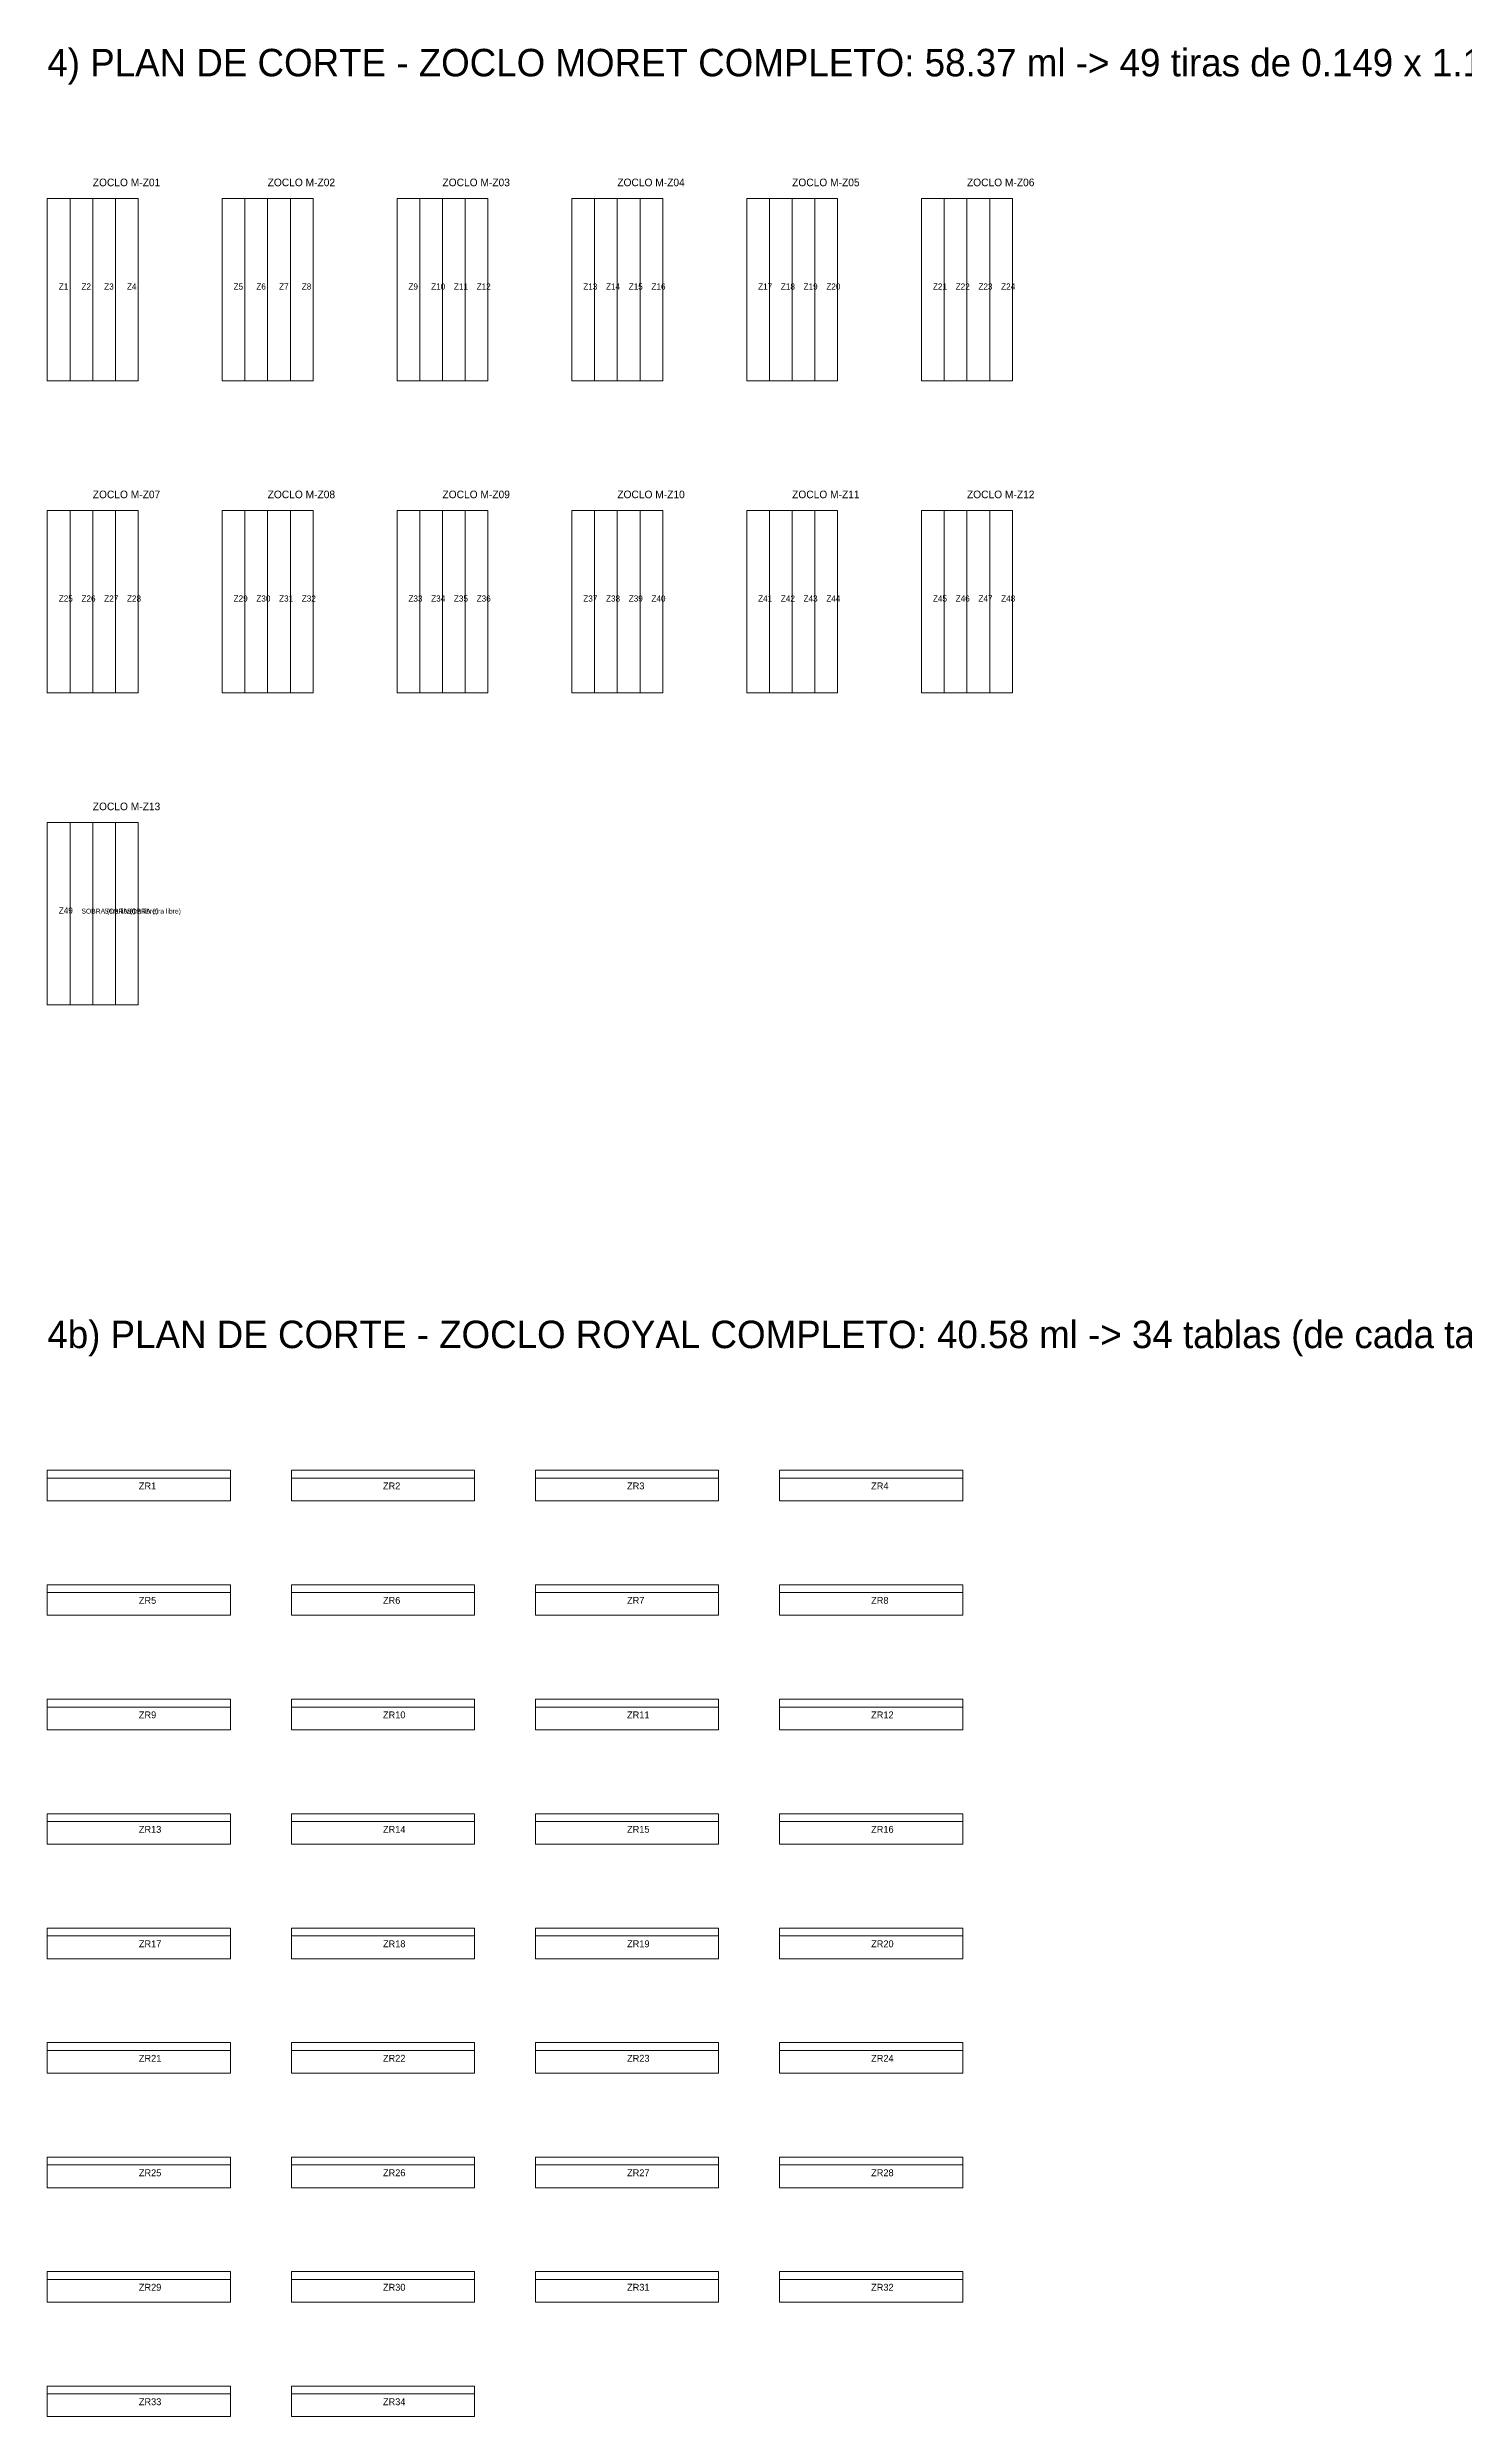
# Model space of a CAD drawing. Header units: metres. Extents: x 316.3 to 398.7, y -184.6 to -119.2.
# Drawn here: x 380.1 to 389.39, y -184.57 to -169.05 of the extents above; entities that cross this region are included whole.
import ezdxf

# ---------------------------------------------------------------- set-up
doc = ezdxf.new("R2010")
doc.units = ezdxf.units.M
for name, color, linetype, lineweight, plot in [('ESCALERA-REGADERA-ZOCLO', 6, 'Continuous', 0, False), ('ESCALERA-REGADERA-ZOCLO-TEXTO', 7, 'Continuous', 0, False), ('PLAN-CORTE-DESPERDICIO', 1, 'Continuous', 0, False), ('PLAN-CORTE-SOBRANTES', 2, 'Continuous', 0, False)]:
    doc.layers.add(name, color=color, linetype=linetype, lineweight=lineweight, plot=plot)

msp = doc.modelspace()

# ---------------------------------------------------------------- linework, layer by layer
at = {"layer": 'ESCALERA-REGADERA-ZOCLO'}
for points in [[(380.096, -171.237), (380.692, -171.237), (380.692, -170.043), (380.096, -170.043)], [(380.096, -171.237), (380.245, -171.237), (380.245, -170.043), (380.096, -170.043)], [(380.245, -171.237), (380.394, -171.237), (380.394, -170.043), (380.245, -170.043)], [(380.394, -171.237), (380.543, -171.237), (380.543, -170.043), (380.394, -170.043)], [(380.543, -171.237), (380.692, -171.237), (380.692, -170.043), (380.543, -170.043)], [(381.242, -171.237), (381.838, -171.237), (381.838, -170.043), (381.242, -170.043)], [(381.242, -171.237), (381.391, -171.237), (381.391, -170.043), (381.242, -170.043)], [(381.391, -171.237), (381.54, -171.237), (381.54, -170.043), (381.391, -170.043)], [(381.54, -171.237), (381.689, -171.237), (381.689, -170.043), (381.54, -170.043)], [(381.689, -171.237), (381.838, -171.237), (381.838, -170.043), (381.689, -170.043)], [(382.388, -171.237), (382.984, -171.237), (382.984, -170.043), (382.388, -170.043)], [(382.388, -171.237), (382.537, -171.237), (382.537, -170.043), (382.388, -170.043)], [(382.537, -171.237), (382.686, -171.237), (382.686, -170.043), (382.537, -170.043)], [(382.686, -171.237), (382.835, -171.237), (382.835, -170.043), (382.686, -170.043)], [(382.835, -171.237), (382.984, -171.237), (382.984, -170.043), (382.835, -170.043)], [(383.534, -171.237), (384.13, -171.237), (384.13, -170.043), (383.534, -170.043)], [(383.534, -171.237), (383.683, -171.237), (383.683, -170.043), (383.534, -170.043)], [(383.683, -171.237), (383.832, -171.237), (383.832, -170.043), (383.683, -170.043)], [(383.832, -171.237), (383.981, -171.237), (383.981, -170.043), (383.832, -170.043)], [(383.981, -171.237), (384.13, -171.237), (384.13, -170.043), (383.981, -170.043)], [(384.68, -171.237), (385.276, -171.237), (385.276, -170.043), (384.68, -170.043)], [(384.68, -171.237), (384.829, -171.237), (384.829, -170.043), (384.68, -170.043)], [(384.829, -171.237), (384.978, -171.237), (384.978, -170.043), (384.829, -170.043)], [(384.978, -171.237), (385.127, -171.237), (385.127, -170.043), (384.978, -170.043)], [(385.127, -171.237), (385.276, -171.237), (385.276, -170.043), (385.127, -170.043)], [(385.826, -171.237), (386.422, -171.237), (386.422, -170.043), (385.826, -170.043)], [(385.826, -171.237), (385.975, -171.237), (385.975, -170.043), (385.826, -170.043)], [(385.975, -171.237), (386.124, -171.237), (386.124, -170.043), (385.975, -170.043)], [(386.124, -171.237), (386.273, -171.237), (386.273, -170.043), (386.124, -170.043)], [(386.273, -171.237), (386.422, -171.237), (386.422, -170.043), (386.273, -170.043)], [(380.096, -173.281), (380.692, -173.281), (380.692, -172.087), (380.096, -172.087)], [(380.096, -173.281), (380.245, -173.281), (380.245, -172.087), (380.096, -172.087)], [(380.245, -173.281), (380.394, -173.281), (380.394, -172.087), (380.245, -172.087)], [(380.394, -173.281), (380.543, -173.281), (380.543, -172.087), (380.394, -172.087)], [(380.543, -173.281), (380.692, -173.281), (380.692, -172.087), (380.543, -172.087)], [(381.242, -173.281), (381.838, -173.281), (381.838, -172.087), (381.242, -172.087)], [(381.242, -173.281), (381.391, -173.281), (381.391, -172.087), (381.242, -172.087)], [(381.391, -173.281), (381.54, -173.281), (381.54, -172.087), (381.391, -172.087)], [(381.54, -173.281), (381.689, -173.281), (381.689, -172.087), (381.54, -172.087)], [(381.689, -173.281), (381.838, -173.281), (381.838, -172.087), (381.689, -172.087)], [(382.388, -173.281), (382.984, -173.281), (382.984, -172.087), (382.388, -172.087)], [(382.388, -173.281), (382.537, -173.281), (382.537, -172.087), (382.388, -172.087)], [(382.537, -173.281), (382.686, -173.281), (382.686, -172.087), (382.537, -172.087)], [(382.686, -173.281), (382.835, -173.281), (382.835, -172.087), (382.686, -172.087)], [(382.835, -173.281), (382.984, -173.281), (382.984, -172.087), (382.835, -172.087)], [(383.534, -173.281), (384.13, -173.281), (384.13, -172.087), (383.534, -172.087)], [(383.534, -173.281), (383.683, -173.281), (383.683, -172.087), (383.534, -172.087)], [(383.683, -173.281), (383.832, -173.281), (383.832, -172.087), (383.683, -172.087)], [(383.832, -173.281), (383.981, -173.281), (383.981, -172.087), (383.832, -172.087)], [(383.981, -173.281), (384.13, -173.281), (384.13, -172.087), (383.981, -172.087)], [(384.68, -173.281), (385.276, -173.281), (385.276, -172.087), (384.68, -172.087)], [(384.68, -173.281), (384.829, -173.281), (384.829, -172.087), (384.68, -172.087)], [(384.829, -173.281), (384.978, -173.281), (384.978, -172.087), (384.829, -172.087)], [(384.978, -173.281), (385.127, -173.281), (385.127, -172.087), (384.978, -172.087)], [(385.127, -173.281), (385.276, -173.281), (385.276, -172.087), (385.127, -172.087)], [(385.826, -173.281), (386.422, -173.281), (386.422, -172.087), (385.826, -172.087)], [(385.826, -173.281), (385.975, -173.281), (385.975, -172.087), (385.826, -172.087)], [(385.975, -173.281), (386.124, -173.281), (386.124, -172.087), (385.975, -172.087)], [(386.124, -173.281), (386.273, -173.281), (386.273, -172.087), (386.124, -172.087)], [(386.273, -173.281), (386.422, -173.281), (386.422, -172.087), (386.273, -172.087)], [(380.096, -175.325), (380.692, -175.325), (380.692, -174.131), (380.096, -174.131)], [(380.096, -175.325), (380.245, -175.325), (380.245, -174.131), (380.096, -174.131)], [(380.096, -178.575), (381.296, -178.575), (381.296, -178.375), (380.096, -178.375)], [(380.096, -178.575), (381.296, -178.575), (381.296, -178.426), (380.096, -178.426)], [(381.696, -178.575), (382.896, -178.575), (382.896, -178.375), (381.696, -178.375)], [(381.696, -178.575), (382.896, -178.575), (382.896, -178.426), (381.696, -178.426)], [(383.296, -178.575), (384.496, -178.575), (384.496, -178.375), (383.296, -178.375)], [(383.296, -178.575), (384.496, -178.575), (384.496, -178.426), (383.296, -178.426)], [(384.896, -178.575), (386.096, -178.575), (386.096, -178.375), (384.896, -178.375)], [(384.896, -178.575), (386.096, -178.575), (386.096, -178.426), (384.896, -178.426)], [(380.096, -179.325), (381.296, -179.325), (381.296, -179.125), (380.096, -179.125)], [(380.096, -179.325), (381.296, -179.325), (381.296, -179.176), (380.096, -179.176)], [(381.696, -179.325), (382.896, -179.325), (382.896, -179.125), (381.696, -179.125)], [(381.696, -179.325), (382.896, -179.325), (382.896, -179.176), (381.696, -179.176)], [(383.296, -179.325), (384.496, -179.325), (384.496, -179.125), (383.296, -179.125)], [(383.296, -179.325), (384.496, -179.325), (384.496, -179.176), (383.296, -179.176)], [(384.896, -179.325), (386.096, -179.325), (386.096, -179.125), (384.896, -179.125)], [(384.896, -179.325), (386.096, -179.325), (386.096, -179.176), (384.896, -179.176)], [(380.096, -180.075), (381.296, -180.075), (381.296, -179.875), (380.096, -179.875)], [(381.696, -180.075), (382.896, -180.075), (382.896, -179.875), (381.696, -179.875)], [(383.296, -180.075), (384.496, -180.075), (384.496, -179.875), (383.296, -179.875)], [(384.896, -180.075), (386.096, -180.075), (386.096, -179.875), (384.896, -179.875)], [(380.096, -180.075), (381.296, -180.075), (381.296, -179.926), (380.096, -179.926)], [(381.696, -180.075), (382.896, -180.075), (382.896, -179.926), (381.696, -179.926)], [(383.296, -180.075), (384.496, -180.075), (384.496, -179.926), (383.296, -179.926)], [(384.896, -180.075), (386.096, -180.075), (386.096, -179.926), (384.896, -179.926)], [(380.096, -180.825), (381.296, -180.825), (381.296, -180.625), (380.096, -180.625)], [(381.696, -180.825), (382.896, -180.825), (382.896, -180.625), (381.696, -180.625)], [(383.296, -180.825), (384.496, -180.825), (384.496, -180.625), (383.296, -180.625)], [(384.896, -180.825), (386.096, -180.825), (386.096, -180.625), (384.896, -180.625)], [(380.096, -180.825), (381.296, -180.825), (381.296, -180.676), (380.096, -180.676)], [(381.696, -180.825), (382.896, -180.825), (382.896, -180.676), (381.696, -180.676)], [(383.296, -180.825), (384.496, -180.825), (384.496, -180.676), (383.296, -180.676)], [(384.896, -180.825), (386.096, -180.825), (386.096, -180.676), (384.896, -180.676)], [(380.096, -181.575), (381.296, -181.575), (381.296, -181.375), (380.096, -181.375)], [(380.096, -181.575), (381.296, -181.575), (381.296, -181.426), (380.096, -181.426)], [(381.696, -181.575), (382.896, -181.575), (382.896, -181.375), (381.696, -181.375)], [(381.696, -181.575), (382.896, -181.575), (382.896, -181.426), (381.696, -181.426)], [(383.296, -181.575), (384.496, -181.575), (384.496, -181.375), (383.296, -181.375)], [(383.296, -181.575), (384.496, -181.575), (384.496, -181.426), (383.296, -181.426)], [(384.896, -181.575), (386.096, -181.575), (386.096, -181.375), (384.896, -181.375)], [(384.896, -181.575), (386.096, -181.575), (386.096, -181.426), (384.896, -181.426)], [(380.096, -182.325), (381.296, -182.325), (381.296, -182.125), (380.096, -182.125)], [(380.096, -182.325), (381.296, -182.325), (381.296, -182.176), (380.096, -182.176)], [(381.696, -182.325), (382.896, -182.325), (382.896, -182.125), (381.696, -182.125)], [(381.696, -182.325), (382.896, -182.325), (382.896, -182.176), (381.696, -182.176)], [(383.296, -182.325), (384.496, -182.325), (384.496, -182.125), (383.296, -182.125)], [(383.296, -182.325), (384.496, -182.325), (384.496, -182.176), (383.296, -182.176)], [(384.896, -182.325), (386.096, -182.325), (386.096, -182.125), (384.896, -182.125)], [(384.896, -182.325), (386.096, -182.325), (386.096, -182.176), (384.896, -182.176)], [(380.096, -183.075), (381.296, -183.075), (381.296, -182.875), (380.096, -182.875)], [(380.096, -183.075), (381.296, -183.075), (381.296, -182.926), (380.096, -182.926)], [(381.696, -183.075), (382.896, -183.075), (382.896, -182.875), (381.696, -182.875)], [(381.696, -183.075), (382.896, -183.075), (382.896, -182.926), (381.696, -182.926)], [(383.296, -183.075), (384.496, -183.075), (384.496, -182.875), (383.296, -182.875)], [(383.296, -183.075), (384.496, -183.075), (384.496, -182.926), (383.296, -182.926)], [(384.896, -183.075), (386.096, -183.075), (386.096, -182.875), (384.896, -182.875)], [(384.896, -183.075), (386.096, -183.075), (386.096, -182.926), (384.896, -182.926)], [(380.096, -183.825), (381.296, -183.825), (381.296, -183.625), (380.096, -183.625)], [(380.096, -183.825), (381.296, -183.825), (381.296, -183.676), (380.096, -183.676)], [(381.696, -183.825), (382.896, -183.825), (382.896, -183.625), (381.696, -183.625)], [(381.696, -183.825), (382.896, -183.825), (382.896, -183.676), (381.696, -183.676)], [(383.296, -183.825), (384.496, -183.825), (384.496, -183.625), (383.296, -183.625)], [(383.296, -183.825), (384.496, -183.825), (384.496, -183.676), (383.296, -183.676)], [(384.896, -183.825), (386.096, -183.825), (386.096, -183.625), (384.896, -183.625)], [(384.896, -183.825), (386.096, -183.825), (386.096, -183.676), (384.896, -183.676)], [(380.096, -184.575), (381.296, -184.575), (381.296, -184.375), (380.096, -184.375)], [(381.696, -184.575), (382.896, -184.575), (382.896, -184.375), (381.696, -184.375)], [(380.096, -184.575), (381.296, -184.575), (381.296, -184.426), (380.096, -184.426)], [(381.696, -184.575), (382.896, -184.575), (382.896, -184.426), (381.696, -184.426)]]:
    msp.add_lwpolyline(points, close=True, dxfattribs=at)
at = {"layer": 'PLAN-CORTE-DESPERDICIO'}
for points in [[(380.096, -178.426), (381.296, -178.426), (381.296, -178.375), (380.096, -178.375)], [(381.696, -178.426), (382.896, -178.426), (382.896, -178.375), (381.696, -178.375)], [(383.296, -178.426), (384.496, -178.426), (384.496, -178.375), (383.296, -178.375)], [(384.896, -178.426), (386.096, -178.426), (386.096, -178.375), (384.896, -178.375)], [(380.096, -179.176), (381.296, -179.176), (381.296, -179.125), (380.096, -179.125)], [(381.696, -179.176), (382.896, -179.176), (382.896, -179.125), (381.696, -179.125)], [(383.296, -179.176), (384.496, -179.176), (384.496, -179.125), (383.296, -179.125)], [(384.896, -179.176), (386.096, -179.176), (386.096, -179.125), (384.896, -179.125)], [(380.096, -179.926), (381.296, -179.926), (381.296, -179.875), (380.096, -179.875)], [(381.696, -179.926), (382.896, -179.926), (382.896, -179.875), (381.696, -179.875)], [(383.296, -179.926), (384.496, -179.926), (384.496, -179.875), (383.296, -179.875)], [(384.896, -179.926), (386.096, -179.926), (386.096, -179.875), (384.896, -179.875)], [(380.096, -180.676), (381.296, -180.676), (381.296, -180.625), (380.096, -180.625)], [(381.696, -180.676), (382.896, -180.676), (382.896, -180.625), (381.696, -180.625)], [(383.296, -180.676), (384.496, -180.676), (384.496, -180.625), (383.296, -180.625)], [(384.896, -180.676), (386.096, -180.676), (386.096, -180.625), (384.896, -180.625)], [(380.096, -181.426), (381.296, -181.426), (381.296, -181.375), (380.096, -181.375)], [(381.696, -181.426), (382.896, -181.426), (382.896, -181.375), (381.696, -181.375)], [(383.296, -181.426), (384.496, -181.426), (384.496, -181.375), (383.296, -181.375)], [(384.896, -181.426), (386.096, -181.426), (386.096, -181.375), (384.896, -181.375)], [(380.096, -182.176), (381.296, -182.176), (381.296, -182.125), (380.096, -182.125)], [(381.696, -182.176), (382.896, -182.176), (382.896, -182.125), (381.696, -182.125)], [(383.296, -182.176), (384.496, -182.176), (384.496, -182.125), (383.296, -182.125)], [(384.896, -182.176), (386.096, -182.176), (386.096, -182.125), (384.896, -182.125)], [(380.096, -182.926), (381.296, -182.926), (381.296, -182.875), (380.096, -182.875)], [(381.696, -182.926), (382.896, -182.926), (382.896, -182.875), (381.696, -182.875)], [(383.296, -182.926), (384.496, -182.926), (384.496, -182.875), (383.296, -182.875)], [(384.896, -182.926), (386.096, -182.926), (386.096, -182.875), (384.896, -182.875)], [(380.096, -183.676), (381.296, -183.676), (381.296, -183.625), (380.096, -183.625)], [(381.696, -183.676), (382.896, -183.676), (382.896, -183.625), (381.696, -183.625)], [(383.296, -183.676), (384.496, -183.676), (384.496, -183.625), (383.296, -183.625)], [(384.896, -183.676), (386.096, -183.676), (386.096, -183.625), (384.896, -183.625)], [(380.096, -184.426), (381.296, -184.426), (381.296, -184.375), (380.096, -184.375)], [(381.696, -184.426), (382.896, -184.426), (382.896, -184.375), (381.696, -184.375)]]:
    msp.add_lwpolyline(points, close=True, dxfattribs=at)
at = {"layer": 'PLAN-CORTE-SOBRANTES'}
for points in [[(380.245, -175.325), (380.394, -175.325), (380.394, -174.131), (380.245, -174.131)], [(380.394, -175.325), (380.543, -175.325), (380.543, -174.131), (380.394, -174.131)], [(380.543, -175.325), (380.692, -175.325), (380.692, -174.131), (380.543, -174.131)]]:
    msp.add_lwpolyline(points, close=True, dxfattribs=at)

# ---------------------------------------------------------------- texts
at = {"layer": 'ESCALERA-REGADERA-ZOCLO-TEXTO'}
for s, height, p in [('4) PLAN DE CORTE - ZOCLO MORET COMPLETO: 58.37 ml -> 49 tiras de 0.149 x 1.194 -> 13 piezas (4 tiras EXACTAS por pieza; cortadora de diamante, corte sin merma)', 0.18, (380.096, -169.243)), ('ZOCLO M-Z01', 0.05, (380.394, -169.963)), ('ZOCLO M-Z02', 0.05, (381.54, -169.963)), ('ZOCLO M-Z03', 0.05, (382.686, -169.963)), ('ZOCLO M-Z04', 0.05, (383.832, -169.963)), ('ZOCLO M-Z05', 0.05, (384.978, -169.963)), ('ZOCLO M-Z06', 0.05, (386.124, -169.963)), ('Z1', 0.04, (380.171, -170.64)), ('Z2', 0.04, (380.32, -170.64)), ('Z3', 0.04, (380.469, -170.64)), ('Z4', 0.04, (380.618, -170.64)), ('Z5', 0.04, (381.317, -170.64)), ('Z6', 0.04, (381.466, -170.64)), ('Z7', 0.04, (381.615, -170.64)), ('Z8', 0.04, (381.764, -170.64)), ('Z9', 0.04, (382.463, -170.64)), ('Z10', 0.04, (382.612, -170.64)), ('Z11', 0.04, (382.761, -170.64)), ('Z12', 0.04, (382.91, -170.64)), ('Z13', 0.04, (383.609, -170.64)), ('Z14', 0.04, (383.758, -170.64)), ('Z15', 0.04, (383.907, -170.64)), ('Z16', 0.04, (384.056, -170.64)), ('Z17', 0.04, (384.755, -170.64)), ('Z18', 0.04, (384.904, -170.64)), ('Z19', 0.04, (385.053, -170.64)), ('Z20', 0.04, (385.202, -170.64)), ('Z21', 0.04, (385.901, -170.64)), ('Z22', 0.04, (386.05, -170.64)), ('Z23', 0.04, (386.199, -170.64)), ('Z24', 0.04, (386.348, -170.64)), ('ZOCLO M-Z07', 0.05, (380.394, -172.007)), ('ZOCLO M-Z08', 0.05, (381.54, -172.007)), ('ZOCLO M-Z09', 0.05, (382.686, -172.007)), ('ZOCLO M-Z10', 0.05, (383.832, -172.007)), ('ZOCLO M-Z11', 0.05, (384.978, -172.007)), ('ZOCLO M-Z12', 0.05, (386.124, -172.007)), ('Z25', 0.04, (380.171, -172.684)), ('Z26', 0.04, (380.32, -172.684)), ('Z27', 0.04, (380.469, -172.684)), ('Z28', 0.04, (380.618, -172.684)), ('Z29', 0.04, (381.317, -172.684)), ('Z30', 0.04, (381.466, -172.684)), ('Z31', 0.04, (381.615, -172.684)), ('Z32', 0.04, (381.764, -172.684)), ('Z33', 0.04, (382.463, -172.684)), ('Z34', 0.04, (382.612, -172.684)), ('Z35', 0.04, (382.761, -172.684)), ('Z36', 0.04, (382.91, -172.684)), ('Z37', 0.04, (383.609, -172.684)), ('Z38', 0.04, (383.758, -172.684)), ('Z39', 0.04, (383.907, -172.684)), ('Z40', 0.04, (384.056, -172.684)), ('Z41', 0.04, (384.755, -172.684)), ('Z42', 0.04, (384.904, -172.684)), ('Z43', 0.04, (385.053, -172.684)), ('Z44', 0.04, (385.202, -172.684)), ('Z45', 0.04, (385.901, -172.684)), ('Z46', 0.04, (386.05, -172.684)), ('Z47', 0.04, (386.199, -172.684)), ('Z48', 0.04, (386.348, -172.684)), ('ZOCLO M-Z13', 0.05, (380.394, -174.051)), ('Z49', 0.04, (380.171, -174.728)), ('SOBRA (tira libre)', 0.032, (380.32, -174.728)), ('SOBRA (tira libre)', 0.032, (380.469, -174.728)), ('SOBRA (tira libre)', 0.032, (380.618, -174.728)), ('4b) PLAN DE CORTE - ZOCLO ROYAL COMPLETO: 40.58 ml -> 34 tablas (de cada tabla Royal de 0.20 x 1.20 sale 1 tira de 0.149)', 0.18, (380.096, -177.575)), ('ZR1', 0.045, (380.696, -178.5)), ('ZR2', 0.045, (382.296, -178.5)), ('ZR3', 0.045, (383.896, -178.5)), ('ZR4', 0.045, (385.496, -178.5)), ('ZR5', 0.045, (380.696, -179.25)), ('ZR6', 0.045, (382.296, -179.25)), ('ZR7', 0.045, (383.896, -179.25)), ('ZR8', 0.045, (385.496, -179.25)), ('ZR9', 0.045, (380.696, -180)), ('ZR10', 0.045, (382.296, -180)), ('ZR11', 0.045, (383.896, -180)), ('ZR12', 0.045, (385.496, -180)), ('ZR13', 0.045, (380.696, -180.75)), ('ZR14', 0.045, (382.296, -180.75)), ('ZR15', 0.045, (383.896, -180.75)), ('ZR16', 0.045, (385.496, -180.75)), ('ZR17', 0.045, (380.696, -181.5)), ('ZR18', 0.045, (382.296, -181.5)), ('ZR19', 0.045, (383.896, -181.5)), ('ZR20', 0.045, (385.496, -181.5)), ('ZR21', 0.045, (380.696, -182.25)), ('ZR22', 0.045, (382.296, -182.25)), ('ZR23', 0.045, (383.896, -182.25)), ('ZR24', 0.045, (385.496, -182.25)), ('ZR25', 0.045, (380.696, -183)), ('ZR26', 0.045, (382.296, -183)), ('ZR27', 0.045, (383.896, -183)), ('ZR28', 0.045, (385.496, -183)), ('ZR29', 0.045, (380.696, -183.75)), ('ZR30', 0.045, (382.296, -183.75)), ('ZR31', 0.045, (383.896, -183.75)), ('ZR32', 0.045, (385.496, -183.75)), ('ZR33', 0.045, (380.696, -184.5)), ('ZR34', 0.045, (382.296, -184.5))]:
    msp.add_text(s, height=height, dxfattribs=at).set_placement(p)

doc.saveas('drawing.dxf')
